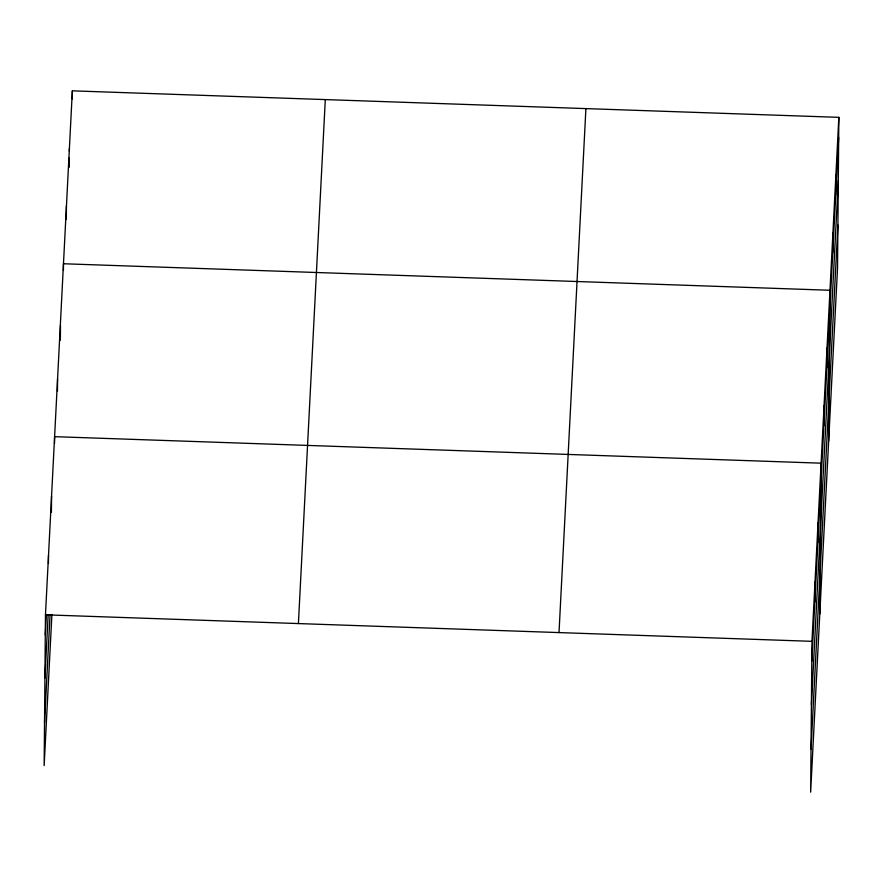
<?xml version="1.0" encoding="UTF-8"?>
<svg xmlns="http://www.w3.org/2000/svg" width="883" height="883" viewBox="0 0 883 883"><rect width="100%" height="100%" fill="white"/><g stroke="black" fill="none" stroke-linecap="round" stroke-linejoin="round"><path stroke-width="1.32" d="M838.85 117.351L811.963 641.334L810.649 792.161L837.537 268.178L838.85 117.351L72.351 90.839L45.463 614.822L44.15 765.649L51.909 614.48M48.444 563.475L48.51 555.44M51.424 512.129L51.556 496.058M54.547 443.365L54.603 436.666L821.102 463.178L819.788 614.005M57.461 391.092L57.561 379.028M60.364 340.154L60.485 325.419M63.421 270.452L63.477 263.752L829.976 290.264L828.662 441.092M66.324 219.514L66.435 206.114M69.227 167.24L69.316 157.858M69.371 151.159L69.393 148.476M72.285 98.885L72.351 90.839M814.832 602.051L815.009 581.952M817.879 542.659L818.055 522.57M823.883 425.639L824.06 405.54M826.841 368.001L827.018 347.902M832.757 252.726L832.934 232.626M835.715 195.088L835.892 174.989M45.287 634.921L46.324 614.678M44.912 678.056L48.168 614.623M44.525 722.504L50.066 614.535M298.41 623.575L325.297 99.591M559.016 632.592L585.904 108.609M811.786 661.433L838.673 137.45M811.411 704.568L838.298 180.585M811.024 749.016L837.912 225.033M45.463 614.822L811.963 641.334"/></g></svg>
